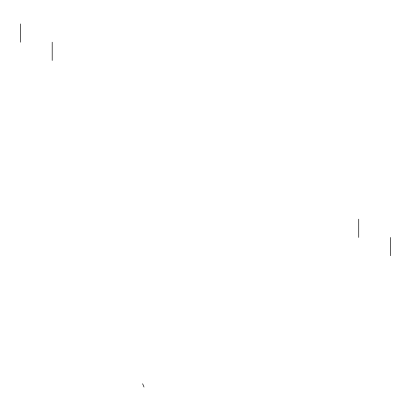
<?xml version="1.0" encoding="UTF-8"?>
<svg xmlns="http://www.w3.org/2000/svg" width="411" height="411" viewBox="0 0 411 411"><rect width="100%" height="100%" fill="white"/><g stroke="black" fill="none" stroke-linecap="round" stroke-linejoin="round"><path stroke-width="0.62" d="M20.55 42.189L20.55 23.946M52.187 60.453L52.187 42.21M358.736 237.414L358.736 219.171M390.45 255.719L390.45 237.481M142.627 383.771L144.02 387.054"/></g></svg>
